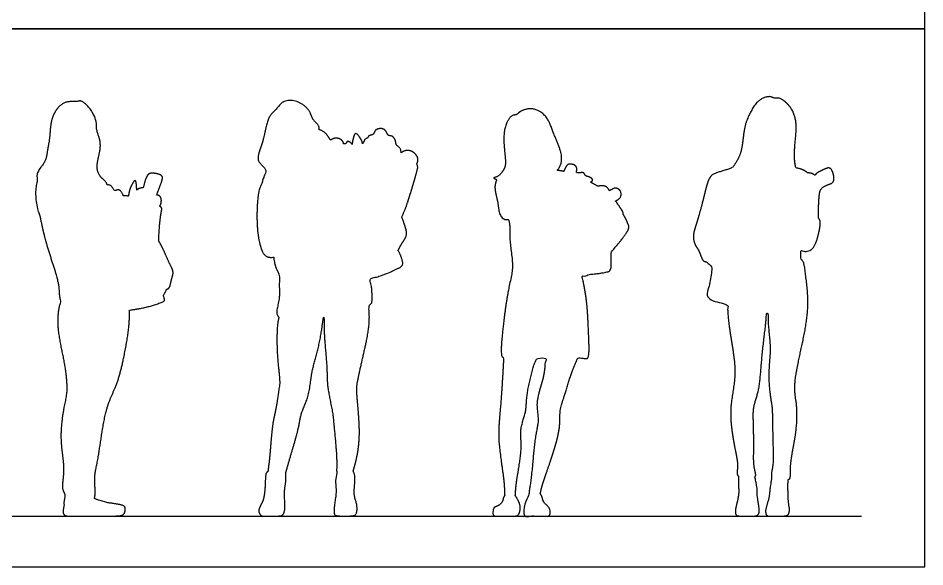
# Model space of a CAD drawing. Header units: millimetres. Extents: x 10.5 to 30.4, y -4.5 to 5.4.
# Drawn here: x 26.747 to 30.374, y 0.799 to 2.992 of the extents above; entities that cross this region are included whole.
import ezdxf

# ---------------------------------------------------------------- set-up
doc = ezdxf.new("R2010")
doc.units = ezdxf.units.MM
for name, color, linetype, true_color in [('AG-DIAGRAM', 7, 'Continuous', 0xfecc66), ('AG-OUTLINE', 7, 'Continuous', 0x8000ff), ('X-VPRT', 6, 'Continuous', 0xff00ff)]:
    doc.layers.add(name, color=color, linetype=linetype, true_color=true_color)

msp = doc.modelspace()

# ---------------------------------------------------------------- linework, layer by layer
at = {"layer": 'AG-DIAGRAM'}
msp.add_lwpolyline([(24.793, 1.0024), (30.1198, 1.0024)], dxfattribs=at)
at = {"layer": 'AG-OUTLINE'}
for points, weights, knots in [([(27.0517, 1.0721), (27.075, 1.0631), (27.0946, 1.0573), (27.1285, 1.0521), (27.1423, 1.0499), (27.1612, 1.0465), (27.1677, 1.0443), (27.1746, 1.0389), (27.1757, 1.0329), (27.1733, 1.0143), (27.1696, 1.0084), (27.1571, 1.0036), (27.1467, 1.0024), (27.1179, 1.0024), (27.0966, 1.0024), (27.04, 1.0024), (27.0144, 1.0024), (26.9684, 1.0024), (26.9529, 1.0024), (26.9368, 1.0024), (26.9314, 1.0052), (26.9258, 1.016), (26.9265, 1.0282), (26.9307, 1.047), (26.9307, 1.047), (26.927, 1.0558), (26.94, 1.0878), (26.9196, 1.1064), (26.9295, 1.1652), (26.9284, 1.2262), (26.9121, 1.3179), (26.9289, 1.4403), (26.947, 1.5073), (26.93, 1.6324), (26.9015, 1.7438), (26.9058, 1.8296), (26.9156, 1.8539), (26.9176, 1.8576), (26.9152, 1.8668), (26.9096, 1.8876), (26.9125, 1.9359), (26.8559, 2.0913), (26.8421, 2.1621), (26.8339, 2.2003), (26.8296, 2.2122), (26.8147, 2.2618), (26.8141, 2.3167), (26.8243, 2.3406), (26.8221, 2.352), (26.8183, 2.378), (26.8577, 2.4159), (26.8627, 2.4599), (26.8755, 2.5202), (26.8754, 2.5973), (26.9262, 2.6652), (26.9823, 2.6562), (26.9965, 2.6649), (27.0313, 2.6412), (27.0647, 2.5793), (27.0561, 2.5464), (27.0867, 2.4876), (27.0567, 2.4095), (27.0686, 2.3601), (27.0982, 2.3405), (27.1012, 2.3303), (27.1029, 2.3258), (27.109, 2.326), (27.1256, 2.3219), (27.1299, 2.296), (27.1518, 2.314), (27.1648, 2.2916), (27.1672, 2.2819), (27.1677, 2.282), (27.1742, 2.283), (27.1816, 2.2825), (27.1882, 2.2809), (27.189, 2.2955), (27.1967, 2.3199), (27.217, 2.3535), (27.2202, 2.3271), (27.221, 2.3099), (27.2211, 2.3047), (27.2244, 2.3079), (27.2324, 2.3132), (27.2423, 2.3141), (27.2471, 2.3137), (27.2517, 2.3344), (27.2618, 2.3727), (27.2889, 2.3737), (27.3293, 2.365), (27.3199, 2.3358), (27.307, 2.3021), (27.3012, 2.2848), (27.3045, 2.2847), (27.3169, 2.2823), (27.3219, 2.2614), (27.3168, 2.2459), (27.3123, 2.2393), (27.3151, 2.2392), (27.3176, 2.2379), (27.3194, 2.2356), (27.3212, 2.2334), (27.3218, 2.2306), (27.3213, 2.2278), (27.3191, 2.2165), (27.3145, 2.1917), (27.3103, 2.1363), (27.3088, 2.1028), (27.3172, 2.0874), (27.3334, 2.057), (27.3512, 2.011), (27.3716, 1.9777), (27.3585, 1.9472), (27.3545, 1.9131), (27.3443, 1.9099), (27.3404, 1.9083), (27.3367, 1.8996), (27.3325, 1.8909), (27.3278, 1.8836), (27.3292, 1.8794), (27.3305, 1.8753), (27.332, 1.8711), (27.3337, 1.866), (27.3315, 1.8611), (27.3265, 1.859), (27.284, 1.8416), (27.2367, 1.8302), (27.1918, 1.8255), (27.1921, 1.8057), (27.1927, 1.7647), (27.1703, 1.6312), (27.1428, 1.5245), (27.0987, 1.4434), (27.0783, 1.3094), (27.0642, 1.2176), (27.0522, 1.168), (27.0534, 1.128), (27.0559, 1.0889), (27.053, 1.0776), (27.0517, 1.0721)], [1, 1, 1, 1, 1, 1, 1, 1, 1, 1, 1, 1, 1, 1, 1, 1, 1, 1, 1, 1, 1, 1, 1, 1, 1, 1, 1, 1, 1, 1, 1, 1, 1, 1, 1, 1, 1, 1, 1, 1, 1, 1, 1, 1, 1, 1, 1, 1, 1, 1, 1, 1, 1, 1, 1, 1, 1, 1, 1, 1, 1, 1, 1, 1, 1, 1, 1, 1, 1, 1, 1, 1, 1, 1, 1, 1, 1, 1, 1, 1, 1, 1, 1, 1, 1, 1, 1, 1, 1, 1, 1, 1, 1, 1, 1, 1, 1, 1, 0.939554100232, 0.939554100232, 1, 0.939554100232, 0.939554100232, 1, 1, 1, 1, 1, 1, 1, 1, 1, 1, 1, 1, 1, 1, 1, 1, 1, 1, 1, 0.817858887279, 0.817858887279, 1, 1, 1, 1, 1, 1, 1, 1, 1, 1, 1, 1, 1, 1, 1, 1], [-1.522311, -1.522311, -1.522311, -1.522311, -1.399344, -1.399344, -1.25941, -1.25941, -1.119476, -1.119476, -0.979541, -0.979541, -0.839607, -0.839607, -0.699672, -0.699672, -0.559738, -0.559738, -0.419803, -0.419803, -0.279869, -0.279869, -0.139934, -0.139934, 0, 0, 0, 0.000399, 0.353785, 0.635122, 1.057389, 1.510239, 2.065996, 2.696368, 3.177553, 3.807404, 4.443286, 5.001172, 5.120295, 5.120295, 5.120295, 5.427212, 5.818714, 6.545337, 7.165248, 7.165248, 7.165248, 7.350454, 7.913319, 7.913319, 7.913319, 8.252133, 8.656732, 9.033308, 9.479921, 9.986632, 10.485493, 10.886696, 11.097668, 11.448217, 11.92294, 12.247217, 12.691225, 13.209755, 13.603967, 13.927636, 14.145315, 14.145315, 14.145315, 14.330822, 14.595398, 14.828045, 15.141797, 15.141797, 15.141797, 15.155962, 15.306319, 15.306319, 15.306319, 15.685344, 15.970423, 16.248724, 16.368684, 16.368684, 16.368684, 16.581949, 16.79891, 16.79891, 16.79891, 17.182851, 17.468812, 17.801979, 18.080088, 18.500144, 18.500144, 18.500144, 18.586326, 18.860548, 19.141562, 19.141562, 19.141562, 19.168799, 19.168799, 19.168799, 19.196036, 19.196036, 19.196036, 19.502762, 19.920826, 19.920826, 19.920826, 20.335255, 20.740743, 21.083058, 21.408051, 21.731213, 21.93432, 21.93432, 21.93432, 22.227795, 22.227795, 22.227795, 22.325325, 22.325325, 22.325325, 22.373383, 22.373383, 22.373383, 22.949539, 22.949539, 22.949539, 23.39121, 24.029696, 24.66042, 25.209809, 25.875866, 26.432314, 26.832054, 27.196041, 27.54904, 27.783525, 27.783525, 27.783525, 27.783525]), ([(27.8169, 1.1737), (27.8186, 1.1564), (27.8181, 1.1403), (27.8126, 1.1104), (27.8117, 1.0931), (27.8138, 1.0536), (27.8139, 1.0391), (27.8123, 1.0204), (27.8102, 1.0135), (27.8037, 1.0046), (27.797, 1.0024), (27.7767, 1.0024), (27.7651, 1.0024), (27.7391, 1.0024), (27.7302, 1.0024), (27.7206, 1.0024), (27.7164, 1.0054), (27.7091, 1.0173), (27.7084, 1.0237), (27.7131, 1.0376), (27.7165, 1.0451), (27.7257, 1.0613), (27.7291, 1.0731), (27.7336, 1.104), (27.7349, 1.1205), (27.7357, 1.1555), (27.7367, 1.1667), (27.74, 1.1767), (27.7425, 1.1791), (27.746, 1.1791), (27.7463, 1.1892), (27.7538, 1.2295), (27.7616, 1.3706), (27.7793, 1.4295), (27.7884, 1.5046), (27.7963, 1.5383), (27.7809, 1.6315), (27.7802, 1.7677), (27.79, 1.7954), (27.7864, 1.8011), (27.7755, 1.814), (27.7963, 1.8745), (27.7888, 1.9283), (27.7957, 1.9633), (27.7751, 1.9944), (27.7707, 2.0225), (27.7693, 2.0366), (27.7582, 2.0354), (27.732, 2.0364), (27.7116, 2.0865), (27.6989, 2.17), (27.7046, 2.3002), (27.7177, 2.3237), (27.723, 2.3353), (27.7233, 2.338), (27.7267, 2.3564), (27.7515, 2.3883), (27.6906, 2.4197), (27.7305, 2.4962), (27.7416, 2.5983), (27.7804, 2.6265), (27.8064, 2.6684), (27.8753, 2.6614), (27.9173, 2.6195), (27.9227, 2.585), (27.9516, 2.5656), (27.9506, 2.552), (27.9503, 2.5462), (27.9573, 2.5453), (27.9763, 2.5363), (27.9891, 2.5167), (27.9961, 2.5047), (27.9962, 2.5045), (28.003, 2.5093), (28.0193, 2.5162), (28.0434, 2.5066), (28.0481, 2.4941), (28.0489, 2.4901), (28.052, 2.4896), (28.0596, 2.4903), (28.0604, 2.4991), (28.0707, 2.4999), (28.0801, 2.4926), (28.0828, 2.4875), (28.0833, 2.4971), (28.088, 2.5158), (28.0966, 2.543), (28.1239, 2.5011), (28.1236, 2.4944), (28.1241, 2.4904), (28.1261, 2.4927), (28.1301, 2.4989), (28.1323, 2.5092), (28.1456, 2.5117), (28.148, 2.5245), (28.1707, 2.5249), (28.172, 2.5472), (28.2012, 2.5535), (28.2185, 2.544), (28.2248, 2.5206), (28.2443, 2.5235), (28.2579, 2.5034), (28.2566, 2.4836), (28.2801, 2.4729), (28.2775, 2.4576), (28.2791, 2.4539), (28.2805, 2.4552), (28.2905, 2.4631), (28.319, 2.4679), (28.3516, 2.4352), (28.3442, 2.4158), (28.3404, 2.4079), (28.3449, 2.4062), (28.3471, 2.402), (28.346, 2.3974), (28.3365, 2.3576), (28.3132, 2.2814), (28.293, 2.2196), (28.2817, 2.1994), (28.2809, 2.198), (28.2858, 2.1874), (28.2925, 2.1656), (28.3071, 2.1241), (28.2797, 2.0923), (28.271, 2.0716), (28.2664, 2.0639), (28.2729, 2.0539), (28.2818, 2.0339), (28.285, 2.0165), (28.2857, 2.0091), (28.2859, 2.0072), (28.2851, 2.0037), (28.2825, 2.0012), (28.2813, 2.0004), (28.2504, 1.9827), (28.1986, 1.9618), (28.1624, 1.9527), (28.1524, 1.9507), (28.1601, 1.9298), (28.1629, 1.8879), (28.1638, 1.8502), (28.1515, 1.8439), (28.1489, 1.8431), (28.1509, 1.8252), (28.1534, 1.7744), (28.1405, 1.6955), (28.1019, 1.5389), (28.0997, 1.4928), (28.1178, 1.339), (28.1043, 1.2423), (28.0907, 1.1941), (28.0868, 1.181), (28.091, 1.1763), (28.0932, 1.1683), (28.0938, 1.1455), (28.0932, 1.1311), (28.0902, 1.0961), (28.0917, 1.0805), (28.1006, 1.0531), (28.1027, 1.0411), (28.1023, 1.0205), (28.1004, 1.0132), (28.0931, 1.0046), (28.0854, 1.0024), (28.0618, 1.0024), (28.0497, 1.0024), (28.0249, 1.0024), (28.017, 1.0039), (28.0105, 1.0097), (28.0096, 1.0187), (28.0125, 1.049), (28.0143, 1.0633), (28.0188, 1.0901), (28.0191, 1.1071), (28.0158, 1.1482), (28.017, 1.1627), (28.0211, 1.1713), (28.0208, 1.1751), (28.0206, 1.1926), (28.023, 1.2289), (28.0106, 1.3595), (28.0039, 1.4287), (27.9815, 1.5205), (27.984, 1.5972), (27.9684, 1.7345), (27.9711, 1.7906), (27.9677, 1.8033), (27.957, 1.6941), (27.9174, 1.5789), (27.9136, 1.4853), (27.8769, 1.4157), (27.8697, 1.3507), (27.8406, 1.2583), (27.8252, 1.2023), (27.8183, 1.1781), (27.8169, 1.1737)], [1, 1, 1, 1, 1, 1, 1, 1, 1, 1, 1, 1, 1, 1, 1, 1, 1, 1, 1, 1, 1, 1, 1, 1, 1, 1, 1, 1, 1, 1, 1, 1, 1, 1, 1, 1, 1, 1, 1, 1, 1, 1, 1, 1, 1, 1, 1, 1, 1, 1, 1, 1, 1, 1, 1, 1, 1, 1, 1, 1, 1, 1, 1, 1, 1, 1, 1, 1, 1, 1, 1, 1, 1, 1, 1, 1, 1, 1, 1, 1, 1, 1, 1, 1, 1, 1, 1, 1, 1, 1, 1, 1, 1, 1, 1, 1, 1, 1, 1, 1, 1, 1, 1, 1, 1, 1, 1, 1, 1, 1, 1, 1, 0.834205687603, 0.834205687603, 1, 1, 1, 1, 1, 1, 1, 1, 1, 1, 1, 1, 1, 1, 1, 1, 0.939449704769, 0.893426583828, 0.95397687906, 1, 1, 1, 1, 1, 1, 1, 1, 1, 1, 1, 1, 1, 1, 1, 1, 1, 1, 1, 1, 1, 1, 1, 1, 1, 1, 1, 1, 1, 1, 1, 1, 1, 1, 1, 1, 1, 1, 1, 1, 1, 1, 1, 1, 1, 1, 1, 1, 1, 1, 1, 1, 1, 1, 1, 1, 1, 1, 1, 1, 1, 1, 1], [0, 0, 0, 0, 0.104318, 0.104318, 0.208635, 0.208635, 0.312953, 0.312953, 0.417271, 0.417271, 0.521589, 0.521589, 0.625906, 0.625906, 0.730224, 0.730224, 0.834542, 0.834542, 0.938859, 0.938859, 1.043177, 1.043177, 1.147495, 1.147495, 1.251813, 1.251813, 1.35613, 1.35613, 1.460448, 1.460448, 1.460448, 1.79561, 2.483931, 2.956958, 3.432462, 3.758907, 4.327673, 5.034483, 5.034483, 5.034483, 5.292076, 5.732997, 6.160695, 6.487853, 6.824183, 7.195775, 7.195775, 7.195775, 7.438371, 7.836713, 8.382669, 9.022937, 9.375624, 9.375624, 9.375624, 9.44102, 9.817428, 10.20194, 10.698663, 11.275108, 11.654753, 12.02971, 12.475129, 12.90314, 13.232617, 13.547986, 13.785185, 13.785185, 13.785185, 14.003703, 14.367167, 14.372559, 14.372559, 14.372559, 14.656701, 14.953243, 15.082503, 15.082503, 15.082503, 15.257474, 15.405141, 15.566622, 15.802533, 15.802533, 15.802533, 16.057712, 16.302153, 16.648486, 16.848065, 16.848065, 16.848065, 17.003322, 17.186778, 17.37811, 17.56318, 17.803885, 18.043244, 18.330491, 18.576812, 18.833466, 19.058633, 19.322092, 19.565693, 19.831468, 20.062962, 20.062962, 20.062962, 20.123406, 20.4543, 20.810759, 21.102029, 21.102029, 21.102029, 21.144123, 21.144123, 21.144123, 21.753811, 22.27194, 22.313918, 22.313918, 22.313918, 22.65087, 23.010706, 23.381859, 23.634226, 23.634226, 23.634226, 23.975407, 24.216318, 24.216318, 24.216318, 24.235339, 24.249797, 24.249797, 24.249797, 24.819447, 25.047181, 25.047181, 25.047181, 25.512636, 25.866813, 25.944608, 25.944608, 25.944608, 26.255641, 26.824275, 27.529828, 27.936338, 28.628555, 29.240544, 29.560368, 29.560368, 29.560368, 29.67801, 29.67801, 29.795652, 29.795652, 29.913293, 29.913293, 30.030935, 30.030935, 30.148576, 30.148576, 30.266218, 30.266218, 30.38386, 30.38386, 30.501501, 30.501501, 30.619143, 30.619143, 30.736784, 30.736784, 30.854426, 30.854426, 30.972068, 30.972068, 30.972068, 31.086052, 31.468875, 32.113334, 32.610259, 33.142252, 33.656391, 34.336057, 34.749659, 34.846506, 35.379988, 36.051954, 36.594798, 37.085281, 37.546306, 38.10774, 38.591888, 38.713596, 38.713596, 38.713596, 38.713596]), ([(29.6939, 1.159), (29.701, 1.1276), (29.7041, 1.1077), (29.7025, 1.0909), (29.7039, 1.0764), (29.7114, 1.0351), (29.712, 1.021), (29.707, 1.0062), (29.7013, 1.0024), (29.6838, 1.0024), (29.674, 1.0024), (29.6527, 1.0024), (29.6422, 1.0024), (29.6216, 1.0024), (29.6162, 1.0069), (29.6156, 1.0249), (29.6172, 1.0361), (29.6244, 1.0631), (29.6268, 1.0748), (29.6294, 1.0943), (29.6296, 1.1056), (29.6276, 1.1315), (29.6277, 1.1458), (29.6288, 1.1613), (29.6275, 1.1622), (29.6196, 1.1689), (29.6292, 1.2025), (29.6134, 1.2716), (29.5979, 1.3625), (29.595, 1.4416), (29.6134, 1.5329), (29.6161, 1.6219), (29.586, 1.7738), (29.5854, 1.8232), (29.5844, 1.8484), (29.561, 1.8537), (29.5376, 1.8596), (29.5154, 1.8661), (29.5062, 1.8688), (29.5013, 1.877), (29.5032, 1.8864), (29.5108, 1.9223), (29.5174, 1.9576), (29.5233, 1.994), (29.5153, 2.0026), (29.5067, 2.0118), (29.5015, 2.0175), (29.5007, 2.0183), (29.4961, 2.0191), (29.4834, 2.0191), (29.4731, 2.0623), (29.453, 2.0843), (29.4458, 2.1189), (29.4515, 2.1444), (29.4604, 2.1719), (29.4825, 2.2461), (29.499, 2.3196), (29.5157, 2.3685), (29.5571, 2.3788), (29.5902, 2.3894), (29.6042, 2.3955), (29.6098, 2.4026), (29.6208, 2.4185), (29.6447, 2.4639), (29.6481, 2.5561), (29.675, 2.6159), (29.7055, 2.6678), (29.755, 2.6832), (29.7717, 2.6697), (29.7945, 2.6776), (29.8471, 2.6329), (29.8635, 2.5618), (29.8524, 2.4902), (29.8509, 2.4216), (29.857, 2.3968), (29.8581, 2.3932), (29.8672, 2.3923), (29.8852, 2.3876), (29.8992, 2.3787), (29.9054, 2.3735), (29.9166, 2.3738), (29.9276, 2.3704), (29.9344, 2.3642), (29.936, 2.3669), (29.9419, 2.3746), (29.963, 2.3837), (29.9958, 2.4014), (30.0091, 2.3691), (30.013, 2.3336), (29.9808, 2.3264), (29.9545, 2.3096), (29.9504, 2.2796), (29.9471, 2.2195), (29.9488, 2.1971), (29.9486, 2.1923), (29.9511, 2.1886), (29.9598, 2.1806), (29.9466, 2.1167), (29.9282, 2.064), (29.8939, 2.0577), (29.8809, 2.063), (29.8773, 2.0651), (29.8773, 2.0599), (29.8774, 2.0494), (29.8786, 2.0344), (29.8795, 2.027), (29.8805, 2.0265), (29.891, 2.0198), (29.8969, 1.9581), (29.9149, 1.8364), (29.8791, 1.6704), (29.8521, 1.5477), (29.8537, 1.4836), (29.8625, 1.4446), (29.8625, 1.3626), (29.8504, 1.2917), (29.8329, 1.199), (29.8376, 1.1526), (29.8307, 1.1493), (29.8264, 1.1482), (29.826, 1.1129), (29.8263, 1.0876), (29.8281, 1.0568), (29.8294, 1.0452), (29.8332, 1.0294), (29.8327, 1.0216), (29.8272, 1.0063), (29.8202, 1.0024), (29.7975, 1.0024), (29.7857, 1.0024), (29.7608, 1.0024), (29.7522, 1.0024), (29.7427, 1.0024), (29.7395, 1.0058), (29.7359, 1.0194), (29.7364, 1.0274), (29.7419, 1.0462), (29.7445, 1.0552), (29.7494, 1.0724), (29.7513, 1.0834), (29.7541, 1.1101), (29.757, 1.1303), (29.7613, 1.1574), (29.7608, 1.1586), (29.7575, 1.1697), (29.7702, 1.2081), (29.7647, 1.2952), (29.7642, 1.4236), (29.7615, 1.4453), (29.7506, 1.5118), (29.7479, 1.5889), (29.7596, 1.6775), (29.7448, 1.7663), (29.7479, 1.8135), (29.7396, 1.8129), (29.7402, 1.7829), (29.7198, 1.6437), (29.7147, 1.5083), (29.6857, 1.4405), (29.6883, 1.3744), (29.6901, 1.2684), (29.6873, 1.2021), (29.6992, 1.1679), (29.6958, 1.1605), (29.6939, 1.159)], [1, 1, 1, 1, 1, 1, 1, 1, 1, 1, 1, 1, 1, 1, 1, 1, 1, 1, 1, 1, 1, 1, 1, 1, 1, 1, 1, 1, 1, 1, 1, 1, 1, 1, 1, 1, 1, 1, 0.822567084635, 0.822567084635, 1, 1, 1, 1, 1, 1, 1, 1, 1, 1, 1, 1, 1, 1, 1, 1, 1, 1, 1, 1, 1, 1, 1, 1, 1, 1, 1, 1, 1, 1, 1, 1, 1, 1, 1, 1, 1, 1, 1, 1, 1, 1, 1, 1, 1, 1, 1, 1, 1, 1, 1, 1, 1, 1, 1, 1, 1, 1, 1, 1, 1, 1, 1, 1, 1, 1, 1, 1, 1, 1, 1, 1, 1, 1, 1, 1, 1, 1, 1, 1, 1, 1, 1, 1, 1, 1, 1, 1, 1, 1, 1, 1, 1, 1, 1, 1, 1, 1, 1, 1, 1, 1, 1, 1, 1, 1, 1, 1, 1, 1, 1, 1, 1, 1, 1, 1, 1, 1, 1, 1, 1, 1, 1, 1, 1], [0, 0, 0, 0, 0.122343, 0.122343, 0.244685, 0.244685, 0.367028, 0.367028, 0.48937, 0.48937, 0.611713, 0.611713, 0.734056, 0.734056, 0.856398, 0.856398, 0.978741, 0.978741, 1.101083, 1.101083, 1.223426, 1.223426, 1.345769, 1.345769, 1.345769, 1.402392, 1.7361, 2.224479, 2.777391, 3.289166, 3.829405, 4.38251, 5.08634, 5.584987, 5.584987, 5.584987, 5.842461, 5.842461, 5.842461, 5.927755, 5.927755, 5.927755, 6.379654, 6.379654, 6.379654, 6.588446, 6.630933, 6.630933, 6.630933, 6.845297, 7.206331, 7.529374, 7.858435, 8.144818, 8.448365, 8.951493, 9.463764, 9.851439, 10.21782, 10.592805, 10.592805, 10.592805, 10.891102, 11.294641, 11.843293, 12.312143, 12.751516, 13.137327, 13.379565, 13.632366, 14.082738, 14.56493, 15.069752, 15.590568, 15.68466, 15.68466, 15.68466, 15.984727, 16.267965, 16.267965, 16.267965, 16.518832, 16.518832, 16.518832, 16.662038, 16.952872, 17.261969, 17.573468, 17.89128, 18.195403, 18.502452, 18.812324, 19.290445, 19.464341, 19.464341, 19.464341, 19.67419, 20.126369, 20.554946, 20.883376, 21.025017, 21.025017, 21.025017, 21.252207, 21.523621, 21.523621, 21.523621, 21.566137, 22.008391, 22.658833, 23.413346, 24.058508, 24.498735, 24.858371, 25.365387, 25.868501, 26.43233, 26.797147, 26.966246, 26.966246, 26.966246, 27.083175, 27.083175, 27.200104, 27.200104, 27.317033, 27.317033, 27.433961, 27.433961, 27.55089, 27.55089, 27.667819, 27.667819, 27.784748, 27.784748, 27.901676, 27.901676, 28.018605, 28.018605, 28.135534, 28.135534, 28.252463, 28.252463, 28.252463, 28.298932, 28.671443, 29.233164, 29.871677, 30.146671, 30.598053, 31.111467, 31.654695, 32.216569, 32.571587, 32.665444, 32.93362, 33.621339, 34.305388, 34.77866, 35.239465, 35.833086, 36.310082, 36.640261, 36.773162, 36.773162, 36.773162, 36.773162]), ([(28.7124, 1.0024), (28.7047, 1.0024), (28.6941, 1.0024), (28.6675, 1.0024), (28.6583, 1.0024), (28.6486, 1.0024), (28.6461, 1.0067), (28.6461, 1.0236), (28.6472, 1.0296), (28.6512, 1.0366), (28.6551, 1.0393), (28.6665, 1.0428), (28.6719, 1.0463), (28.6823, 1.0568), (28.6856, 1.0632), (28.6877, 1.0763), (28.6897, 1.0806), (28.693, 1.0837), (28.6921, 1.1052), (28.6916, 1.1472), (28.6655, 1.2973), (28.6711, 1.3851), (28.6794, 1.4726), (28.6861, 1.5805), (28.6887, 1.6353), (28.6848, 1.6366), (28.6776, 1.6437), (28.6802, 1.7164), (28.7048, 1.9106), (28.7319, 1.9978), (28.7105, 2.1022), (28.7151, 2.1575), (28.7108, 2.1781), (28.709, 2.1876), (28.7035, 2.1868), (28.686, 2.1872), (28.6686, 2.2125), (28.6674, 2.2594), (28.6494, 2.3122), (28.6573, 2.3377), (28.6614, 2.3472), (28.6545, 2.3494), (28.643, 2.3549), (28.6671, 2.3566), (28.6935, 2.3886), (28.6985, 2.4209), (28.6862, 2.5017), (28.6936, 2.5661), (28.7199, 2.607), (28.741, 2.6043), (28.7495, 2.618), (28.8016, 2.6409), (28.8664, 2.6013), (28.8849, 2.5343), (28.9293, 2.4436), (28.9174, 2.4019), (28.9049, 2.3861), (28.9033, 2.3842), (28.912, 2.3829), (28.9197, 2.3813), (28.929, 2.3798), (28.9313, 2.3852), (28.9381, 2.3998), (28.9489, 2.4132), (28.9837, 2.4036), (28.9819, 2.3859), (28.9798, 2.3759), (28.9823, 2.3748), (28.9867, 2.3714), (29.0113, 2.379), (29.0136, 2.3597), (29.0351, 2.359), (29.0497, 2.3432), (29.0399, 2.3397), (29.037, 2.3369), (29.0456, 2.3314), (29.0553, 2.3261), (29.0654, 2.3203), (29.0763, 2.3228), (29.1008, 2.3231), (29.1082, 2.3094), (29.1123, 2.3023), (29.1133, 2.3029), (29.1224, 2.3081), (29.1339, 2.316), (29.1574, 2.3069), (29.162, 2.2768), (29.1446, 2.2649), (29.1361, 2.2616), (29.1475, 2.2472), (29.1626, 2.2235), (29.1683, 2.2141), (29.1661, 2.2103), (29.1659, 2.21), (29.1748, 2.1978), (29.186, 2.1697), (29.1935, 2.1552), (29.171, 2.1174), (29.1327, 2.0741), (29.119, 2.0564), (29.119, 2.0488), (29.1187, 2.0187), (29.1187, 2.0041), (29.1188, 1.9904), (29.1188, 1.9858), (29.1161, 1.9822), (29.1117, 1.981), (29.0976, 1.9772), (29.0806, 1.9727), (29.0443, 1.9692), (29.0318, 1.9684), (29.0223, 1.9628), (29.0121, 1.9603), (29.0025, 1.9606), (29.0108, 1.9245), (29.0245, 1.8494), (29.0278, 1.7409), (29.0338, 1.6256), (29.0142, 1.6327), (28.9947, 1.634), (28.9857, 1.6343), (28.9772, 1.6159), (28.9606, 1.5802), (28.9314, 1.478), (28.9109, 1.4229), (28.918, 1.3539), (28.8797, 1.2292), (28.8402, 1.1197), (28.8371, 1.0995), (28.8352, 1.0904), (28.8392, 1.087), (28.8424, 1.0806), (28.8468, 1.0619), (28.8509, 1.0548), (28.8627, 1.0447), (28.8674, 1.0396), (28.8745, 1.0294), (28.8759, 1.0228), (28.8745, 1.0065), (28.8716, 1.0024), (28.8615, 1.0024), (28.8498, 1.0024), (28.8128, 1.0024), (28.7998, 1.0024), (28.7923, 1.0024), (28.7848, 1.0024), (28.7792, 1.0024), (28.7719, 1.0024), (28.7701, 1.0079), (28.7701, 1.0298), (28.7718, 1.0417), (28.7787, 1.0672), (28.7821, 1.0754), (28.786, 1.0797), (28.7866, 1.0803), (28.7872, 1.0809), (28.7917, 1.107), (28.8014, 1.156), (28.8124, 1.3214), (28.8326, 1.3851), (28.8136, 1.4575), (28.8506, 1.552), (28.8544, 1.6056), (28.8569, 1.6328), (28.8522, 1.6327), (28.8405, 1.6324), (28.8288, 1.6321), (28.8218, 1.632), (28.8191, 1.6267), (28.8117, 1.6172), (28.7768, 1.4841), (28.7815, 1.4195), (28.751, 1.3493), (28.7658, 1.272), (28.7382, 1.1403), (28.7369, 1.1026), (28.7354, 1.0834), (28.7365, 1.0823), (28.7374, 1.0812), (28.7421, 1.074), (28.746, 1.0666), (28.754, 1.0487), (28.7556, 1.0398), (28.7542, 1.0223), (28.7524, 1.0153), (28.7469, 1.005), (28.7419, 1.0024), (28.7276, 1.0024), (28.7201, 1.0024), (28.7124, 1.0024)], [1, 1, 1, 1, 1, 1, 1, 1, 1, 1, 1, 1, 1, 1, 1, 1, 1, 1, 1, 1, 1, 1, 1, 1, 1, 1, 1, 1, 1, 1, 1, 1, 1, 1, 1, 1, 1, 1, 1, 1, 1, 1, 1, 1, 1, 1, 1, 1, 1, 1, 1, 1, 1, 1, 1, 1, 1, 1, 1, 1, 1, 1, 1, 1, 1, 1, 1, 1, 1, 1, 1, 1, 1, 1, 1, 1, 1, 1, 1, 1, 1, 1, 1, 1, 1, 1, 1, 1, 1, 1, 1, 1, 1, 1, 1, 1, 1, 1, 1, 1, 1, 1, 1, 1, 0.861590234741, 0.861590234741, 1, 1, 1, 1, 1, 1, 1, 1, 1, 1, 1, 1, 1, 1, 1, 1, 1, 1, 1, 1, 1, 1, 1, 1, 1, 1, 1, 1, 1, 1, 1, 1, 1, 1, 1, 1, 1, 1, 1, 1, 1, 1, 1, 1, 1, 1, 1, 1, 1, 1, 1, 1, 1, 1, 1, 1, 1, 1, 1, 1, 1, 1, 1, 1, 1, 1, 1, 1, 1, 1, 1, 1, 1, 1, 1, 1, 1, 1, 1, 1, 1, 1, 1, 1], [-1.193887, -1.193887, -1.193887, -1.193887, -1.114294, -1.114294, -1.034702, -1.034702, -0.955109, -0.955109, -0.875517, -0.875517, -0.795925, -0.795925, -0.716332, -0.716332, -0.63674, -0.63674, -0.579592, -0.579592, -0.579592, -0.120032, 0.57969, 1.120951, 1.651697, 2.386934, 2.386934, 2.386934, 2.55352, 3.019898, 3.83194, 4.396363, 4.973259, 5.396313, 5.704937, 5.704937, 5.704937, 5.848223, 6.168404, 6.564345, 7.0031, 7.281403, 7.281403, 7.281403, 7.471343, 7.688431, 8.051194, 8.3784, 8.89122, 9.36658, 9.738937, 9.970026, 10.182661, 10.59013, 11.058975, 11.541104, 12.108733, 12.5252, 12.583815, 12.583815, 12.583815, 12.852708, 12.852708, 12.852708, 13.016483, 13.271896, 13.57301, 13.850357, 13.850357, 13.850357, 14.011825, 14.272858, 14.481643, 14.739268, 14.964186, 15.152557, 15.152557, 15.152557, 15.364931, 15.364931, 15.364931, 15.613303, 15.89659, 15.89659, 15.89659, 15.928365, 16.195689, 16.453493, 16.748026, 17.006122, 17.006122, 17.006122, 17.321236, 17.535114, 17.55449, 17.55449, 17.55449, 17.939948, 18.15502, 18.532616, 19.000221, 19.000221, 19.000221, 19.106984, 19.461831, 19.461831, 19.461831, 19.503172, 19.503172, 19.503172, 19.867872, 20.034568, 20.034568, 20.034568, 20.303812, 20.303812, 20.303812, 20.907347, 21.539124, 22.099122, 22.336969, 22.490234, 22.490234, 22.490234, 22.936607, 23.522544, 23.960305, 24.419456, 25.088572, 25.701088, 26.003001, 26.003001, 26.003001, 26.088987, 26.088987, 26.174973, 26.174973, 26.260959, 26.260959, 26.346946, 26.346946, 26.432932, 26.432932, 26.518918, 26.518918, 26.604904, 26.604904, 26.604904, 26.690891, 26.690891, 26.776877, 26.776877, 26.862863, 26.862863, 26.948849, 26.948849, 26.962423, 26.962423, 26.962423, 27.473078, 28.201742, 28.672959, 29.147148, 29.716749, 30.234621, 30.234621, 30.234621, 30.28543, 30.361009, 30.361009, 30.361009, 30.602594, 31.257095, 31.744997, 32.216207, 32.73086, 33.3866, 33.821846, 33.821846, 33.821846, 33.839571, 33.839571, 33.919164, 33.919164, 33.998756, 33.998756, 34.078349, 34.078349, 34.157941, 34.157941, 34.237534, 34.237534, 34.237534, 34.237534])]:
    msp.add_rational_spline(points, weights, degree=3, knots=knots, dxfattribs=at)
at = {"layer": 'X-VPRT'}
for points in [[(24.539, 5.0992), (24.539, 2.9492), (30.3738, 2.9492), (30.3738, 5.0992)], [(24.539, 2.9492), (24.539, 0.7992), (30.3738, 0.7992), (30.3738, 2.9492)]]:
    msp.add_lwpolyline(points, close=True, dxfattribs=at)

doc.saveas('drawing.dxf')
